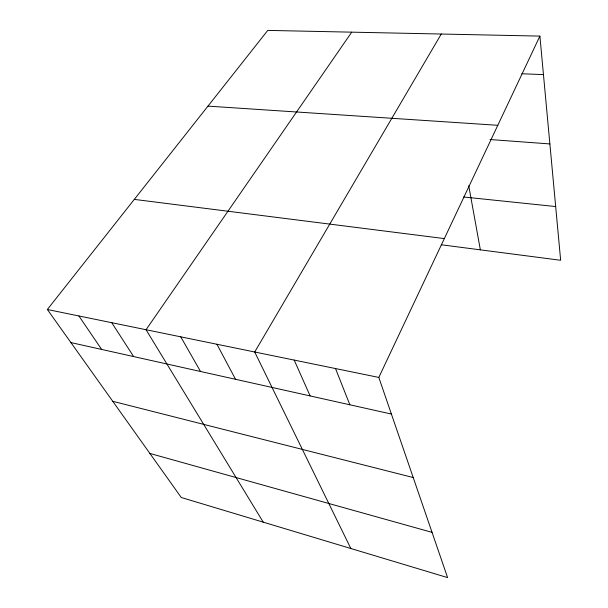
<?xml version="1.0" encoding="UTF-8"?>
<svg xmlns="http://www.w3.org/2000/svg" width="608" height="608" viewBox="0 0 608 608"><rect width="100%" height="100%" fill="white"/><g stroke="black" fill="none" stroke-linecap="round" stroke-linejoin="round"><path stroke-width="0.91" d="M378.814 377.431L539.889 36.1L267.771 30.4L47.348 309.495L181.275 497.504L447.594 577.6L378.814 377.431L47.348 309.495M441.256 34.033L254.714 352.002L350.824 548.492M351.736 32.156L146.042 329.726L263.234 522.15M521.854 73.75L543.461 74.617M207.966 106.126L497.8 125.301M489.987 139.528L549.883 143.936M463.554 196.984L555.682 206.553M134.307 199.394L444.334 238.587M441.233 244.766L560.652 260.27L539.889 36.1M70.916 342.585L391.392 414.048M112.746 401.303L413.212 477.538M149.887 453.439L432.052 532.365M78.896 315.962L101.658 349.44M111.766 322.704L133.631 356.569M180.736 336.832L200.534 371.488M216.927 344.257L235.554 379.301M294.211 360.096L310.118 395.922M335.532 368.562L349.858 404.791M468.753 185.79L480.366 249.85"/></g></svg>
